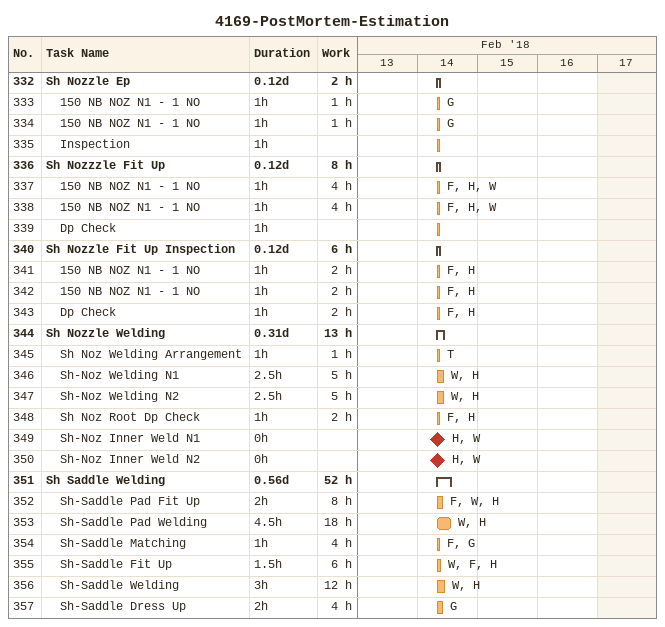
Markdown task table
4169-PostMortem-Estimation

| ID | Level | Task | Duration | Start | Finish | Resources | Work (h) |
|---|---|---|---|---|---|---|---|
| 332 | 1 | **Sh Nozzle Ep** | 0.12d | 2018-02-14 | 2018-02-14 |  | 2 |
| 333 | 2 | 150 NB NOZ N1 - 1 NO | 1h | 2018-02-14 | 2018-02-14 | G | 1 |
| 334 | 2 | 150 NB NOZ N1 - 1 NO | 1h | 2018-02-14 | 2018-02-14 | G | 1 |
| 335 | 2 | Inspection | 1h | 2018-02-14 | 2018-02-14 |  |  |
| 336 | 1 | **Sh Nozzzle Fit Up** | 0.12d | 2018-02-14 | 2018-02-14 |  | 8 |
| 337 | 2 | 150 NB NOZ N1 - 1 NO | 1h | 2018-02-14 | 2018-02-14 | F, H, W | 4 |
| 338 | 2 | 150 NB NOZ N1 - 1 NO | 1h | 2018-02-14 | 2018-02-14 | F, H, W | 4 |
| 339 | 2 | Dp Check | 1h | 2018-02-14 | 2018-02-14 |  |  |
| 340 | 1 | **Sh Nozzle Fit Up Inspection** | 0.12d | 2018-02-14 | 2018-02-14 |  | 6 |
| 341 | 2 | 150 NB NOZ N1 - 1 NO | 1h | 2018-02-14 | 2018-02-14 | F, H | 2 |
| 342 | 2 | 150 NB NOZ N1 - 1 NO | 1h | 2018-02-14 | 2018-02-14 | F, H | 2 |
| 343 | 2 | Dp Check | 1h | 2018-02-14 | 2018-02-14 | F, H | 2 |
| 344 | 1 | **Sh Nozzle Welding** | 0.31d | 2018-02-14 | 2018-02-14 |  | 13 |
| 345 | 2 | Sh Noz Welding Arrangement | 1h | 2018-02-14 | 2018-02-14 | T | 1 |
| 346 | 2 | Sh-Noz Welding N1 | 2.5h | 2018-02-14 | 2018-02-14 | W, H | 5 |
| 347 | 2 | Sh-Noz Welding N2 | 2.5h | 2018-02-14 | 2018-02-14 | W, H | 5 |
| 348 | 2 | Sh Noz Root Dp Check | 1h | 2018-02-14 | 2018-02-14 | F, H | 2 |
| 349 | 2 | Sh-Noz Inner Weld N1 | 0h | 2018-02-14 | 2018-02-14 | H, W |  |
| 350 | 2 | Sh-Noz Inner Weld N2 | 0h | 2018-02-14 | 2018-02-14 | H, W |  |
| 351 | 1 | **Sh Saddle Welding** | 0.56d | 2018-02-14 | 2018-02-14 |  | 52 |
| 352 | 2 | Sh-Saddle Pad Fit Up | 2h | 2018-02-14 | 2018-02-14 | F, W, H | 8 |
| 353 | 2 | Sh-Saddle Pad Welding | 4.5h | 2018-02-14 | 2018-02-14 | W, H | 18 |
| 354 | 2 | Sh-Saddle Matching | 1h | 2018-02-14 | 2018-02-14 | F, G | 4 |
| 355 | 2 | Sh-Saddle Fit Up | 1.5h | 2018-02-14 | 2018-02-14 | W, F, H | 6 |
| 356 | 2 | Sh-Saddle Welding | 3h | 2018-02-14 | 2018-02-14 | W, H | 12 |
| 357 | 2 | Sh-Saddle Dress Up | 2h | 2018-02-14 | 2018-02-14 | G | 4 |
